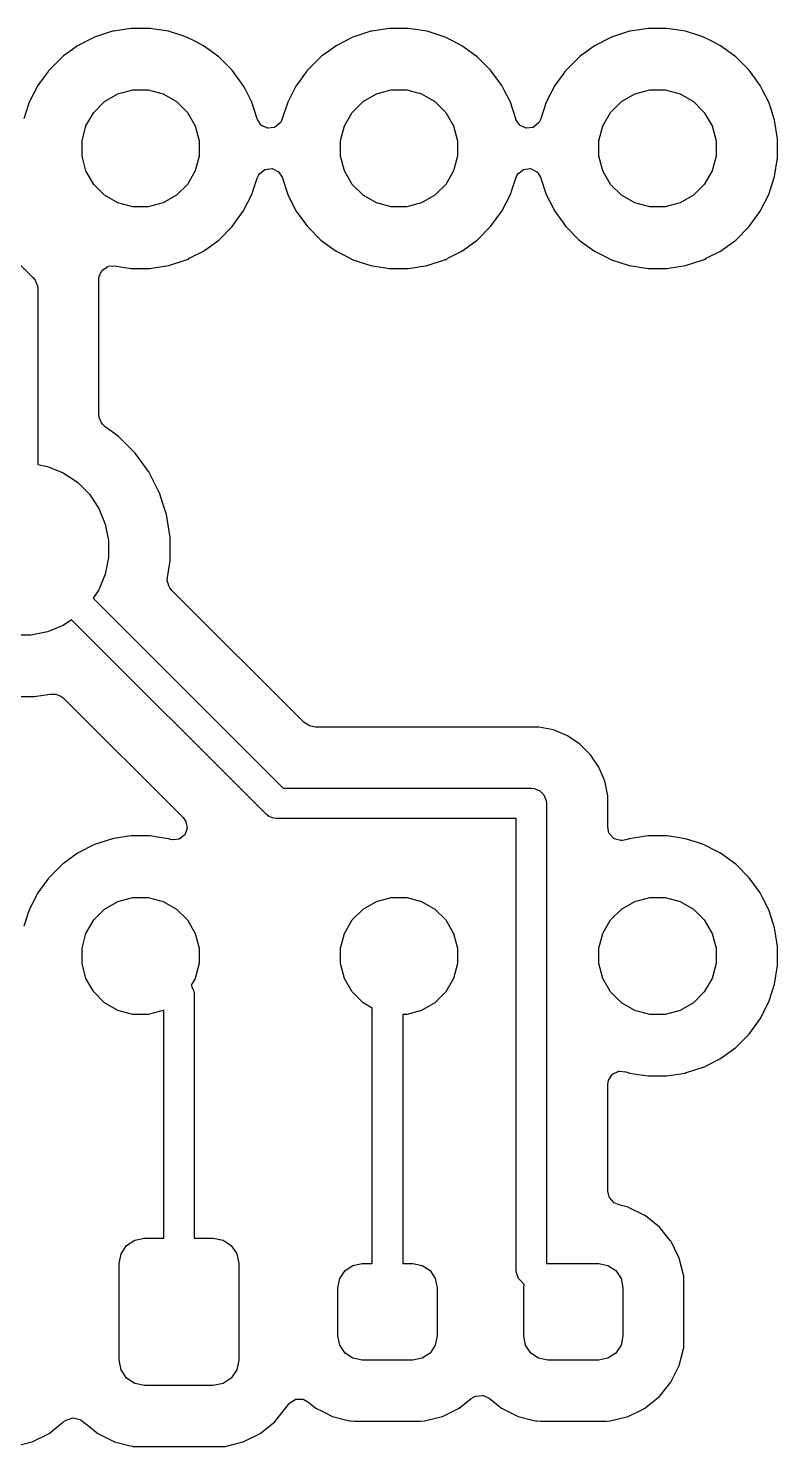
# Model space of a CAD drawing. Header units: inches. Extents: x 1.32 to 5.22, y -7.01 to -1.14.
# Drawn here: x 2.069 to 2.359, y -4.658 to -4.109 of the extents above; entities that cross this region are included whole.
import ezdxf

# ---------------------------------------------------------------- set-up
doc = ezdxf.new("R2010")
doc.units = ezdxf.units.IN
doc.header["$MEASUREMENT"] = 0
doc.layers.add('B.Cu', color=153, linetype='CONTINUOUS', true_color=0x4d7fc4)

msp = doc.modelspace()

# ---------------------------------------------------------------- linework, layer by layer
at = {"layer": 'B.Cu', "linetype": 'CONTINUOUS'}
for p, q in [((2.10171, -4.11057), (2.09476, -4.11283)), ((2.10209, -4.11051), (2.10171, -4.11057)), ((2.10653, -4.10981), (2.10209, -4.11051)), ((2.10209, -4.11051), (2.10209, -4.11051)), ((2.10209, -4.11051), (2.10209, -4.11051)), ((2.10713, -4.10972), (2.10653, -4.10981)), ((2.10894, -4.10943), (2.10713, -4.10972)), ((2.11626, -4.10943), (2.10894, -4.10943)), ((2.11806, -4.10972), (2.11626, -4.10943)), ((2.11626, -4.10943), (2.11626, -4.10943)), ((2.12348, -4.11057), (2.11806, -4.10972)), ((2.12856, -4.11222), (2.12348, -4.11057)), ((2.13044, -4.11283), (2.12856, -4.11222)), ((2.20171, -4.11057), (2.19476, -4.11283)), ((2.20209, -4.11051), (2.20171, -4.11057)), ((2.20653, -4.10981), (2.20209, -4.11051)), ((2.20209, -4.11051), (2.20209, -4.11051)), ((2.20209, -4.11051), (2.20209, -4.11051)), ((2.20713, -4.10972), (2.20653, -4.10981)), ((2.20894, -4.10943), (2.20713, -4.10972)), ((2.21626, -4.10943), (2.20894, -4.10943)), ((2.21806, -4.10972), (2.21626, -4.10943)), ((2.21626, -4.10943), (2.21626, -4.10943)), ((2.22348, -4.11057), (2.21806, -4.10972)), ((2.22856, -4.11222), (2.22348, -4.11057)), ((2.23044, -4.11283), (2.22856, -4.11222)), ((2.30171, -4.11057), (2.29476, -4.11283)), ((2.30209, -4.11051), (2.30171, -4.11057)), ((2.30653, -4.10981), (2.30209, -4.11051)), ((2.30209, -4.11051), (2.30209, -4.11051)), ((2.30209, -4.11051), (2.30209, -4.11051)), ((2.30713, -4.10972), (2.30653, -4.10981)), ((2.30894, -4.10943), (2.30713, -4.10972)), ((2.31626, -4.10943), (2.30894, -4.10943)), ((2.31806, -4.10972), (2.31626, -4.10943)), ((2.31626, -4.10943), (2.31626, -4.10943)), ((2.32348, -4.11057), (2.31806, -4.10972)), ((2.32856, -4.11222), (2.32348, -4.11057)), ((2.33044, -4.11283), (2.32856, -4.11222)), ((2.08824, -4.11616), (2.08489, -4.11859)), ((2.09476, -4.11283), (2.08824, -4.11616)), ((2.08824, -4.11616), (2.08824, -4.11616)), ((2.13359, -4.11444), (2.13044, -4.11283)), ((2.13696, -4.11616), (2.13359, -4.11444)), ((2.14288, -4.12046), (2.13696, -4.11616)), ((2.18824, -4.11616), (2.18489, -4.11859)), ((2.19476, -4.11283), (2.18824, -4.11616)), ((2.18824, -4.11616), (2.18824, -4.11616)), ((2.23359, -4.11444), (2.23044, -4.11283)), ((2.23696, -4.11616), (2.23359, -4.11444)), ((2.24288, -4.12046), (2.23696, -4.11616)), ((2.28824, -4.11616), (2.28489, -4.11859)), ((2.29476, -4.11283), (2.28824, -4.11616)), ((2.28824, -4.11616), (2.28824, -4.11616)), ((2.33359, -4.11444), (2.33044, -4.11283)), ((2.33696, -4.11616), (2.33359, -4.11444)), ((2.34288, -4.12046), (2.33696, -4.11616)), ((2.0825, -4.12028), (2.07697, -4.12581)), ((2.08279, -4.12012), (2.0825, -4.12028)), ((2.08489, -4.11859), (2.08279, -4.12012)), ((2.08489, -4.11859), (2.08489, -4.11859)), ((2.14805, -4.12563), (2.14288, -4.12046)), ((2.1825, -4.12028), (2.17697, -4.12581)), ((2.18279, -4.12012), (2.1825, -4.12028)), ((2.18489, -4.11859), (2.18279, -4.12012)), ((2.18489, -4.11859), (2.18489, -4.11859)), ((2.24805, -4.12563), (2.24288, -4.12046)), ((2.2825, -4.12028), (2.27697, -4.12581)), ((2.28279, -4.12012), (2.2825, -4.12028)), ((2.28489, -4.11859), (2.28279, -4.12012)), ((2.28489, -4.11859), (2.28489, -4.11859)), ((2.34805, -4.12563), (2.34288, -4.12046)), ((2.07606, -4.12713), (2.07353, -4.13061)), ((2.07681, -4.1261), (2.07606, -4.12713)), ((2.07606, -4.12713), (2.07606, -4.12713)), ((2.07697, -4.12581), (2.07681, -4.1261)), ((2.15235, -4.13155), (2.14805, -4.12563)), ((2.17606, -4.12713), (2.17353, -4.13061)), ((2.17681, -4.1261), (2.17606, -4.12713)), ((2.17606, -4.12713), (2.17606, -4.12713)), ((2.17697, -4.12581), (2.17681, -4.1261)), ((2.25235, -4.13155), (2.24805, -4.12563)), ((2.27606, -4.12713), (2.27353, -4.13061)), ((2.27681, -4.1261), (2.27606, -4.12713)), ((2.27606, -4.12713), (2.27606, -4.12713)), ((2.27697, -4.12581), (2.27681, -4.1261)), ((2.35235, -4.13155), (2.34805, -4.12563)), ((2.07285, -4.13155), (2.06953, -4.13806)), ((2.07353, -4.13061), (2.07285, -4.13155)), ((2.07285, -4.13155), (2.07285, -4.13155)), ((2.07285, -4.13155), (2.07285, -4.13155)), ((2.10386, -4.13481), (2.10962, -4.13327)), ((2.10962, -4.13327), (2.11558, -4.13327)), ((2.11558, -4.13327), (2.12134, -4.13481)), ((2.15329, -4.13339), (2.15235, -4.13155)), ((2.15567, -4.13806), (2.15329, -4.13339)), ((2.17285, -4.13155), (2.16953, -4.13806)), ((2.17353, -4.13061), (2.17285, -4.13155)), ((2.17285, -4.13155), (2.17285, -4.13155)), ((2.17285, -4.13155), (2.17285, -4.13155)), ((2.20386, -4.13481), (2.20962, -4.13327)), ((2.20962, -4.13327), (2.21558, -4.13327)), ((2.21558, -4.13327), (2.22134, -4.13481)), ((2.25329, -4.13339), (2.25235, -4.13155)), ((2.25567, -4.13806), (2.25329, -4.13339)), ((2.27285, -4.13155), (2.26953, -4.13806)), ((2.27353, -4.13061), (2.27285, -4.13155)), ((2.27285, -4.13155), (2.27285, -4.13155)), ((2.27285, -4.13155), (2.27285, -4.13155)), ((2.30386, -4.13481), (2.30962, -4.13327)), ((2.30962, -4.13327), (2.31558, -4.13327)), ((2.31558, -4.13327), (2.32134, -4.13481)), ((2.35329, -4.13339), (2.35235, -4.13155)), ((2.35567, -4.13806), (2.35329, -4.13339)), ((2.06953, -4.13806), (2.06746, -4.14443)), ((2.06953, -4.13806), (2.06953, -4.13806)), ((2.09448, -4.142), (2.0987, -4.13779)), ((2.0987, -4.13779), (2.10386, -4.13481)), ((2.12134, -4.13481), (2.1265, -4.13779)), ((2.1265, -4.13779), (2.13071, -4.142)), ((2.15774, -4.14443), (2.15567, -4.13806)), ((2.16953, -4.13806), (2.16746, -4.14443)), ((2.16953, -4.13806), (2.16953, -4.13806)), ((2.19448, -4.142), (2.1987, -4.13779)), ((2.1987, -4.13779), (2.20386, -4.13481)), ((2.22134, -4.13481), (2.2265, -4.13779)), ((2.2265, -4.13779), (2.23071, -4.142)), ((2.25774, -4.14443), (2.25567, -4.13806)), ((2.26953, -4.13806), (2.26746, -4.14443)), ((2.26953, -4.13806), (2.26953, -4.13806)), ((2.29448, -4.142), (2.2987, -4.13779)), ((2.2987, -4.13779), (2.30386, -4.13481)), ((2.32134, -4.13481), (2.3265, -4.13779)), ((2.3265, -4.13779), (2.33071, -4.142)), ((2.35654, -4.14075), (2.35567, -4.13806)), ((2.35567, -4.13806), (2.35567, -4.13806)), ((2.35567, -4.13806), (2.35567, -4.13806)), ((2.0915, -4.14717), (2.09448, -4.142)), ((2.13071, -4.142), (2.13369, -4.14717)), ((2.15783, -4.14472), (2.15774, -4.14443)), ((2.15917, -4.1468), (2.15783, -4.14472)), ((2.16746, -4.14443), (2.16685, -4.14568)), ((2.1915, -4.14717), (2.19448, -4.142)), ((2.23071, -4.142), (2.23369, -4.14717)), ((2.25783, -4.14472), (2.25774, -4.14443)), ((2.25917, -4.1468), (2.25783, -4.14472)), ((2.26746, -4.14443), (2.26685, -4.14568)), ((2.2915, -4.14717), (2.29448, -4.142)), ((2.33071, -4.142), (2.33369, -4.14717)), ((2.35793, -4.14502), (2.35654, -4.14075)), ((2.35907, -4.15225), (2.35793, -4.14502)), ((2.08996, -4.15292), (2.0915, -4.14717)), ((2.13369, -4.14717), (2.13524, -4.15292)), ((2.15926, -4.14689), (2.15917, -4.1468)), ((2.16173, -4.1481), (2.15926, -4.14689)), ((2.16446, -4.14779), (2.16173, -4.1481)), ((2.16659, -4.14605), (2.16446, -4.14779)), ((2.16685, -4.14568), (2.16659, -4.14605)), ((2.18996, -4.15292), (2.1915, -4.14717)), ((2.23369, -4.14717), (2.23524, -4.15292)), ((2.25926, -4.14689), (2.25917, -4.1468)), ((2.26173, -4.1481), (2.25926, -4.14689)), ((2.26446, -4.14779), (2.26173, -4.1481)), ((2.26659, -4.14605), (2.26446, -4.14779)), ((2.26685, -4.14568), (2.26659, -4.14605)), ((2.28996, -4.15292), (2.2915, -4.14717)), ((2.33369, -4.14717), (2.33524, -4.15292)), ((2.08996, -4.15889), (2.08996, -4.15292)), ((2.13524, -4.15292), (2.13524, -4.15889)), ((2.18996, -4.15889), (2.18996, -4.15292)), ((2.23524, -4.15292), (2.23524, -4.15889)), ((2.28996, -4.15889), (2.28996, -4.15292)), ((2.33524, -4.15292), (2.33524, -4.15889)), ((2.35907, -4.15956), (2.35907, -4.15225)), ((2.0915, -4.16464), (2.08996, -4.15889)), ((2.13524, -4.15889), (2.13369, -4.16464)), ((2.1915, -4.16464), (2.18996, -4.15889)), ((2.23524, -4.15889), (2.23369, -4.16464)), ((2.2915, -4.16464), (2.28996, -4.15889)), ((2.33524, -4.15889), (2.33369, -4.16464)), ((2.35793, -4.16679), (2.35907, -4.15956)), ((2.03223, -4.16718), (2.0711, -4.20606)), ((2.09448, -4.16981), (2.0915, -4.16464)), ((2.13369, -4.16464), (2.13071, -4.16981)), ((2.15774, -4.16738), (2.15835, -4.16613)), ((2.15835, -4.16613), (2.1586, -4.16576)), ((2.1586, -4.16576), (2.16073, -4.16402)), ((2.16073, -4.16402), (2.16347, -4.16371)), ((2.16347, -4.16371), (2.16593, -4.16492)), ((2.16593, -4.16492), (2.16602, -4.16501)), ((2.16602, -4.16501), (2.16737, -4.16709)), ((2.16737, -4.16709), (2.16953, -4.17375)), ((2.19448, -4.16981), (2.1915, -4.16464)), ((2.23369, -4.16464), (2.23071, -4.16981)), ((2.25774, -4.16738), (2.25835, -4.16613)), ((2.25835, -4.16613), (2.2586, -4.16576)), ((2.2586, -4.16576), (2.26073, -4.16402)), ((2.26073, -4.16402), (2.26347, -4.16371)), ((2.26347, -4.16371), (2.26593, -4.16492)), ((2.26593, -4.16492), (2.26602, -4.16501)), ((2.26602, -4.16501), (2.26737, -4.16709)), ((2.26737, -4.16709), (2.26953, -4.17375)), ((2.29448, -4.16981), (2.2915, -4.16464)), ((2.33369, -4.16464), (2.33071, -4.16981)), ((2.35633, -4.1717), (2.35793, -4.1668)), ((2.35793, -4.1668), (2.35793, -4.16679)), ((2.35793, -4.16679), (2.35793, -4.16679)), ((2.35793, -4.16679), (2.35793, -4.16679)), ((2.35793, -4.16679), (2.35793, -4.16679)), ((2.35793, -4.16679), (2.35793, -4.16679)), ((2.0987, -4.17402), (2.09448, -4.16981)), ((2.13071, -4.16981), (2.1265, -4.17402)), ((2.15567, -4.17375), (2.15633, -4.1717)), ((2.15633, -4.1717), (2.15774, -4.16738)), ((2.1987, -4.17402), (2.19448, -4.16981)), ((2.23071, -4.16981), (2.2265, -4.17402)), ((2.25567, -4.17375), (2.25633, -4.1717)), ((2.25633, -4.1717), (2.25774, -4.16738)), ((2.2987, -4.17402), (2.29448, -4.16981)), ((2.33071, -4.16981), (2.3265, -4.17402)), ((2.35567, -4.17375), (2.35633, -4.1717)), ((2.10386, -4.177), (2.0987, -4.17402)), ((2.10962, -4.17854), (2.10386, -4.177)), ((2.12134, -4.177), (2.11558, -4.17854)), ((2.1265, -4.17402), (2.12134, -4.177)), ((2.15235, -4.18026), (2.15567, -4.17375)), ((2.16953, -4.17375), (2.16953, -4.17375)), ((2.16953, -4.17375), (2.17105, -4.17674)), ((2.17105, -4.17674), (2.17106, -4.17675)), ((2.17106, -4.17675), (2.17285, -4.18026)), ((2.20386, -4.177), (2.1987, -4.17402)), ((2.20962, -4.17854), (2.20386, -4.177)), ((2.22134, -4.177), (2.21558, -4.17854)), ((2.2265, -4.17402), (2.22134, -4.177)), ((2.25235, -4.18026), (2.25567, -4.17375)), ((2.26953, -4.17375), (2.26953, -4.17375)), ((2.26953, -4.17375), (2.27105, -4.17674)), ((2.27105, -4.17674), (2.27106, -4.17675)), ((2.27106, -4.17675), (2.27285, -4.18026)), ((2.30386, -4.177), (2.2987, -4.17402)), ((2.30962, -4.17854), (2.30386, -4.177)), ((2.32134, -4.177), (2.31558, -4.17854)), ((2.3265, -4.17402), (2.32134, -4.177)), ((2.35235, -4.18026), (2.35567, -4.17375)), ((2.11558, -4.17854), (2.10962, -4.17854)), ((2.14805, -4.18618), (2.15235, -4.18026)), ((2.17285, -4.18026), (2.17715, -4.18618)), ((2.21558, -4.17854), (2.20962, -4.17854)), ((2.24805, -4.18618), (2.25235, -4.18026)), ((2.27285, -4.18026), (2.27715, -4.18618)), ((2.31558, -4.17854), (2.30962, -4.17854)), ((2.34805, -4.18618), (2.35235, -4.18026)), ((2.14288, -4.19136), (2.14805, -4.18618)), ((2.17715, -4.18618), (2.18232, -4.19136)), ((2.24288, -4.19136), (2.24805, -4.18618)), ((2.27715, -4.18618), (2.28232, -4.19136)), ((2.34288, -4.19136), (2.34805, -4.18618)), ((2.13696, -4.19566), (2.14288, -4.19136)), ((2.18232, -4.19136), (2.18824, -4.19566)), ((2.23696, -4.19566), (2.24288, -4.19136)), ((2.28232, -4.19136), (2.28824, -4.19566)), ((2.33696, -4.19566), (2.34288, -4.19136)), ((2.12349, -4.20123), (2.13026, -4.19904)), ((2.13026, -4.19904), (2.13063, -4.19893)), ((2.13063, -4.19893), (2.1308, -4.19886)), ((2.13063, -4.19893), (2.13063, -4.19893)), ((2.1308, -4.19886), (2.13112, -4.19876)), ((2.13112, -4.19876), (2.13148, -4.19844)), ((2.13148, -4.19844), (2.13696, -4.19566)), ((2.18824, -4.19566), (2.19264, -4.1979)), ((2.19264, -4.1979), (2.19476, -4.19898)), ((2.19476, -4.19898), (2.2017, -4.20123)), ((2.22349, -4.20123), (2.23026, -4.19904)), ((2.23026, -4.19904), (2.23063, -4.19893)), ((2.23063, -4.19893), (2.2308, -4.19886)), ((2.23063, -4.19893), (2.23063, -4.19893)), ((2.2308, -4.19886), (2.23112, -4.19876)), ((2.23112, -4.19876), (2.23148, -4.19844)), ((2.23148, -4.19844), (2.23696, -4.19566)), ((2.28824, -4.19566), (2.29264, -4.1979)), ((2.29264, -4.1979), (2.29476, -4.19898)), ((2.29476, -4.19898), (2.3017, -4.20123)), ((2.32349, -4.20123), (2.33026, -4.19904)), ((2.33026, -4.19904), (2.33063, -4.19893)), ((2.33063, -4.19893), (2.3308, -4.19886)), ((2.33063, -4.19893), (2.33063, -4.19893)), ((2.3308, -4.19886), (2.33112, -4.19876)), ((2.33112, -4.19876), (2.33148, -4.19844)), ((2.33148, -4.19844), (2.33696, -4.19566)), ((2.09653, -4.20632), (2.09654, -4.20552)), ((2.09654, -4.20552), (2.09657, -4.20538)), ((2.09657, -4.20538), (2.09661, -4.20523)), ((2.09657, -4.20538), (2.09657, -4.20538)), ((2.09661, -4.20523), (2.09667, -4.20524)), ((2.09667, -4.20524), (2.09699, -4.20457)), ((2.09699, -4.20457), (2.09712, -4.20407)), ((2.09712, -4.20407), (2.09731, -4.2039)), ((2.09731, -4.2039), (2.09772, -4.20301)), ((2.09772, -4.20301), (2.09981, -4.2017)), ((2.09979, -4.20163), (2.09994, -4.20158)), ((2.09981, -4.2017), (2.09979, -4.20163)), ((2.09994, -4.20158), (2.1, -4.20156)), ((2.09994, -4.20158), (2.09994, -4.20158)), ((2.1, -4.20156), (2.10004, -4.20156)), ((2.10004, -4.20156), (2.10005, -4.20155)), ((2.10005, -4.20155), (2.10006, -4.20155)), ((2.10006, -4.20155), (2.10009, -4.20154)), ((2.10009, -4.20154), (2.1001, -4.20155)), ((2.1001, -4.20155), (2.10238, -4.20134)), ((2.10238, -4.20134), (2.10894, -4.20238)), ((2.10894, -4.20238), (2.10894, -4.20238)), ((2.10894, -4.20238), (2.11626, -4.20238)), ((2.11626, -4.20238), (2.12348, -4.20124)), ((2.11626, -4.20238), (2.11626, -4.20238)), ((2.12348, -4.20124), (2.12349, -4.20123)), ((2.12348, -4.20124), (2.12348, -4.20124)), ((2.12348, -4.20124), (2.12348, -4.20124)), ((2.12348, -4.20124), (2.12348, -4.20124)), ((2.12348, -4.20124), (2.12348, -4.20124)), ((2.2017, -4.20123), (2.20171, -4.20124)), ((2.20171, -4.20124), (2.20171, -4.20124)), ((2.20171, -4.20124), (2.20172, -4.20124)), ((2.20172, -4.20124), (2.20172, -4.20124)), ((2.20172, -4.20124), (2.20172, -4.20124)), ((2.20172, -4.20124), (2.20894, -4.20238)), ((2.20894, -4.20238), (2.20894, -4.20238)), ((2.20894, -4.20238), (2.21626, -4.20238)), ((2.21626, -4.20238), (2.22348, -4.20124)), ((2.21626, -4.20238), (2.21626, -4.20238)), ((2.22348, -4.20124), (2.22349, -4.20123)), ((2.22348, -4.20124), (2.22348, -4.20124)), ((2.22348, -4.20124), (2.22348, -4.20124)), ((2.22348, -4.20124), (2.22348, -4.20124)), ((2.22348, -4.20124), (2.22348, -4.20124)), ((2.3017, -4.20123), (2.30171, -4.20124)), ((2.30171, -4.20124), (2.30171, -4.20124)), ((2.30171, -4.20124), (2.30172, -4.20124)), ((2.30172, -4.20124), (2.30172, -4.20124)), ((2.30172, -4.20124), (2.30172, -4.20124)), ((2.30172, -4.20124), (2.30894, -4.20238)), ((2.30894, -4.20238), (2.30894, -4.20238)), ((2.30894, -4.20238), (2.31626, -4.20238)), ((2.31626, -4.20238), (2.32348, -4.20124)), ((2.31626, -4.20238), (2.31626, -4.20238)), ((2.32348, -4.20124), (2.32349, -4.20123)), ((2.32348, -4.20124), (2.32348, -4.20124)), ((2.32348, -4.20124), (2.32348, -4.20124)), ((2.32348, -4.20124), (2.32348, -4.20124)), ((2.32348, -4.20124), (2.32348, -4.20124)), ((2.0711, -4.20606), (2.07184, -4.20696)), ((2.07184, -4.20696), (2.07225, -4.20796)), ((2.07225, -4.20796), (2.07272, -4.20908)), ((2.07272, -4.20908), (2.07283, -4.21024)), ((2.07283, -4.21024), (2.07283, -4.27824)), ((2.09643, -4.20673), (2.09653, -4.20632)), ((2.09644, -4.20713), (2.09643, -4.20673)), ((2.09648, -4.20733), (2.09644, -4.20713)), ((2.09648, -4.20839), (2.09648, -4.20733)), ((2.09648, -4.20851), (2.09648, -4.20839)), ((2.09648, -4.25896), (2.09648, -4.20851)), ((2.09656, -4.25986), (2.09648, -4.25896)), ((2.09659, -4.26004), (2.09656, -4.25986)), ((2.09752, -4.26212), (2.09659, -4.26004)), ((2.09806, -4.26281), (2.09752, -4.26212)), ((2.09906, -4.26378), (2.09806, -4.26281)), ((2.10288, -4.26656), (2.09906, -4.26378)), ((2.10413, -4.26747), (2.10288, -4.26656)), ((2.11049, -4.27382), (2.10413, -4.26747)), ((2.11565, -4.28093), (2.11049, -4.27382)), ((2.07283, -4.27824), (2.07664, -4.279)), ((2.07664, -4.279), (2.0827, -4.28151)), ((2.0827, -4.28151), (2.08816, -4.28516)), ((2.11577, -4.28109), (2.11565, -4.28093)), ((2.11972, -4.28885), (2.11577, -4.28109)), ((2.08816, -4.28516), (2.0928, -4.28979)), ((2.0928, -4.28979), (2.09644, -4.29525)), ((2.11976, -4.28891), (2.11972, -4.28885)), ((2.11983, -4.28906), (2.11976, -4.28891)), ((2.11987, -4.28914), (2.11983, -4.28906)), ((2.11991, -4.28928), (2.11987, -4.28914)), ((2.121, -4.29264), (2.11991, -4.28928)), ((2.12263, -4.29765), (2.121, -4.29264)), ((2.121, -4.29264), (2.121, -4.29264)), ((2.09644, -4.29525), (2.09895, -4.30131)), ((2.12404, -4.30653), (2.12263, -4.29765)), ((2.09895, -4.30131), (2.10023, -4.30774)), ((2.10023, -4.30774), (2.10023, -4.3143)), ((2.12404, -4.31552), (2.12404, -4.30653)), ((2.10023, -4.3143), (2.09895, -4.32074)), ((2.12302, -4.32196), (2.12404, -4.31552)), ((2.09895, -4.32074), (2.09644, -4.3268)), ((2.12296, -4.32286), (2.12302, -4.32196)), ((2.12296, -4.32304), (2.12296, -4.32286)), ((2.12356, -4.32524), (2.12296, -4.32304)), ((2.12367, -4.32545), (2.12356, -4.32524)), ((2.12398, -4.32601), (2.12367, -4.32545)), ((2.12481, -4.32712), (2.12398, -4.32601)), ((2.09644, -4.3268), (2.09428, -4.33003)), ((2.09428, -4.33003), (2.1678, -4.40354)), ((2.17587, -4.37818), (2.12481, -4.32712)), ((2.0827, -4.34054), (2.07664, -4.34305)), ((2.08593, -4.33838), (2.0827, -4.34054)), ((2.16118, -4.41362), (2.08593, -4.33838)), ((2.07021, -4.34433), (2.06365, -4.34433)), ((2.07664, -4.34305), (2.07021, -4.34433)), ((2.06243, -4.36813), (2.07142, -4.36813)), ((2.07142, -4.36813), (2.07762, -4.36715)), ((2.07142, -4.36813), (2.07142, -4.36813)), ((2.07762, -4.36715), (2.07901, -4.36713)), ((2.07901, -4.36713), (2.07988, -4.36724)), ((2.07988, -4.36724), (2.08201, -4.36805)), ((2.08201, -4.36805), (2.08215, -4.36815)), ((2.08215, -4.36815), (2.08285, -4.36873)), ((2.08285, -4.36873), (2.12906, -4.41494)), ((2.17795, -4.37941), (2.17587, -4.37818)), ((2.17894, -4.3797), (2.17795, -4.37941)), ((2.18032, -4.3799), (2.17894, -4.3797)), ((2.26669, -4.3799), (2.18032, -4.3799)), ((2.2724, -4.38104), (2.26669, -4.3799)), ((2.26669, -4.3799), (2.26669, -4.3799)), ((2.26669, -4.3799), (2.26669, -4.3799)), ((2.27777, -4.38326), (2.2724, -4.38104)), ((2.2724, -4.38104), (2.2724, -4.38104)), ((2.2724, -4.38104), (2.2724, -4.38104)), ((2.2724, -4.38104), (2.2724, -4.38104)), ((2.2724, -4.38104), (2.2724, -4.38104)), ((2.2724, -4.38104), (2.2724, -4.38104)), ((2.27778, -4.38326), (2.27777, -4.38326)), ((2.28261, -4.3865), (2.27778, -4.38326)), ((2.27778, -4.38326), (2.27778, -4.38326)), ((2.27778, -4.38326), (2.27778, -4.38326)), ((2.27778, -4.38326), (2.27778, -4.38326)), ((2.28262, -4.3865), (2.28261, -4.3865)), ((2.28261, -4.3865), (2.28261, -4.3865)), ((2.28673, -4.39061), (2.28262, -4.3865)), ((2.28996, -4.39545), (2.28673, -4.39061)), ((2.28673, -4.39061), (2.28673, -4.39061)), ((2.28673, -4.39061), (2.28673, -4.39061)), ((2.29157, -4.39934), (2.28996, -4.39545)), ((2.28996, -4.39545), (2.28996, -4.39545)), ((2.2921, -4.40061), (2.29157, -4.39934)), ((2.29218, -4.40078), (2.2921, -4.40061)), ((2.29333, -4.40654), (2.29218, -4.40078)), ((2.1678, -4.40354), (2.26378, -4.40354)), ((2.26378, -4.40354), (2.26493, -4.40366)), ((2.26493, -4.40366), (2.26706, -4.40454)), ((2.26706, -4.40454), (2.26869, -4.40617)), ((2.26869, -4.40617), (2.26957, -4.4083)), ((2.26957, -4.4083), (2.26969, -4.40945)), ((2.29333, -4.41873), (2.29333, -4.40654)), ((2.16207, -4.41436), (2.16118, -4.41362)), ((2.1633, -4.41487), (2.16207, -4.41436)), ((2.26969, -4.40945), (2.26969, -4.58761)), ((2.12906, -4.41494), (2.1299, -4.41606)), ((2.13068, -4.41911), (2.12972, -4.42169)), ((2.1299, -4.41606), (2.1301, -4.41643)), ((2.1301, -4.41643), (2.13068, -4.41911)), ((2.1642, -4.41524), (2.1633, -4.41487)), ((2.16535, -4.41535), (2.1642, -4.41524)), ((2.25787, -4.41535), (2.16535, -4.41535)), ((2.25787, -4.59006), (2.25787, -4.41535)), ((2.29383, -4.42088), (2.29333, -4.41873)), ((2.10171, -4.42317), (2.09476, -4.42543)), ((2.10209, -4.42311), (2.10171, -4.42317)), ((2.10653, -4.42241), (2.10209, -4.42311)), ((2.10209, -4.42311), (2.10209, -4.42311)), ((2.10209, -4.42311), (2.10209, -4.42311)), ((2.10713, -4.42231), (2.10653, -4.42241)), ((2.10894, -4.42203), (2.10713, -4.42231)), ((2.11626, -4.42203), (2.10894, -4.42203)), ((2.11911, -4.42248), (2.11626, -4.42203)), ((2.11626, -4.42203), (2.11626, -4.42203)), ((2.12344, -4.42317), (2.11911, -4.42248)), ((2.11911, -4.42248), (2.11911, -4.42248)), ((2.12348, -4.42317), (2.12344, -4.42317)), ((2.12415, -4.42339), (2.12348, -4.42317)), ((2.12348, -4.42317), (2.12348, -4.42317)), ((2.12507, -4.42359), (2.12415, -4.42339)), ((2.12522, -4.42361), (2.12507, -4.42359)), ((2.12752, -4.42334), (2.12522, -4.42361)), ((2.12972, -4.42169), (2.12752, -4.42334)), ((2.29395, -4.42113), (2.29383, -4.42088)), ((2.29581, -4.42316), (2.29395, -4.42113)), ((2.29395, -4.42113), (2.29395, -4.42113)), ((2.29847, -4.42386), (2.29581, -4.42316)), ((2.29902, -4.42384), (2.29847, -4.42386)), ((2.30038, -4.4236), (2.29902, -4.42384)), ((2.30171, -4.42317), (2.30038, -4.4236)), ((2.30172, -4.42317), (2.30171, -4.42317)), ((2.30175, -4.42317), (2.30172, -4.42317)), ((2.30653, -4.42241), (2.30175, -4.42317)), ((2.30713, -4.42231), (2.30653, -4.42241)), ((2.30653, -4.42241), (2.30653, -4.42241)), ((2.30894, -4.42203), (2.30713, -4.42231)), ((2.31626, -4.42203), (2.30894, -4.42203)), ((2.31806, -4.42231), (2.31626, -4.42203)), ((2.31626, -4.42203), (2.31626, -4.42203)), ((2.32348, -4.42317), (2.31806, -4.42231)), ((2.32841, -4.42477), (2.32348, -4.42317)), ((2.33044, -4.42543), (2.32841, -4.42477)), ((2.08665, -4.42991), (2.08279, -4.43271)), ((2.08824, -4.42875), (2.08665, -4.42991)), ((2.08665, -4.42991), (2.08665, -4.42991)), ((2.09476, -4.42543), (2.08824, -4.42875)), ((2.33568, -4.4281), (2.33044, -4.42543)), ((2.33696, -4.42875), (2.33568, -4.4281)), ((2.34288, -4.43305), (2.33696, -4.42875)), ((2.0825, -4.43288), (2.07697, -4.4384)), ((2.08279, -4.43271), (2.0825, -4.43288)), ((2.34805, -4.43823), (2.34288, -4.43305)), ((2.07597, -4.43985), (2.07285, -4.44414)), ((2.07681, -4.43869), (2.07597, -4.43985)), ((2.07597, -4.43985), (2.07597, -4.43985)), ((2.07697, -4.4384), (2.07681, -4.43869)), ((2.35235, -4.44414), (2.34805, -4.43823)), ((2.07285, -4.44414), (2.06953, -4.45066)), ((2.10386, -4.44741), (2.10962, -4.44586)), ((2.10962, -4.44586), (2.11558, -4.44586)), ((2.11558, -4.44586), (2.12134, -4.44741)), ((2.20386, -4.44741), (2.20962, -4.44586)), ((2.20962, -4.44586), (2.21558, -4.44586)), ((2.21558, -4.44586), (2.22134, -4.44741)), ((2.30386, -4.44741), (2.30962, -4.44586)), ((2.30962, -4.44586), (2.31558, -4.44586)), ((2.31558, -4.44586), (2.32134, -4.44741)), ((2.35311, -4.44564), (2.35235, -4.44414)), ((2.35353, -4.44647), (2.35311, -4.44564)), ((2.35567, -4.45066), (2.35353, -4.44647)), ((2.06953, -4.45066), (2.06746, -4.45703)), ((2.06953, -4.45066), (2.06953, -4.45066)), ((2.09448, -4.4546), (2.0987, -4.45039)), ((2.0987, -4.45039), (2.10386, -4.44741)), ((2.12134, -4.44741), (2.1265, -4.45039)), ((2.1265, -4.45039), (2.13071, -4.4546)), ((2.19448, -4.4546), (2.1987, -4.45039)), ((2.1987, -4.45039), (2.20386, -4.44741)), ((2.22134, -4.44741), (2.2265, -4.45039)), ((2.2265, -4.45039), (2.23071, -4.4546)), ((2.29448, -4.4546), (2.2987, -4.45039)), ((2.2987, -4.45039), (2.30386, -4.44741)), ((2.32134, -4.44741), (2.3265, -4.45039)), ((2.3265, -4.45039), (2.33071, -4.4546)), ((2.35741, -4.45602), (2.35567, -4.45066)), ((2.35567, -4.45066), (2.35567, -4.45066)), ((2.35567, -4.45066), (2.35567, -4.45066)), ((2.0915, -4.45977), (2.09448, -4.4546)), ((2.13071, -4.4546), (2.13369, -4.45977)), ((2.1915, -4.45977), (2.19448, -4.4546)), ((2.23071, -4.4546), (2.23369, -4.45977)), ((2.2915, -4.45977), (2.29448, -4.4546)), ((2.33071, -4.4546), (2.33369, -4.45977)), ((2.35793, -4.45762), (2.35741, -4.45602)), ((2.35843, -4.46078), (2.35793, -4.45762)), ((2.08996, -4.46552), (2.0915, -4.45977)), ((2.13369, -4.45977), (2.13524, -4.46552)), ((2.18996, -4.46552), (2.1915, -4.45977)), ((2.23369, -4.45977), (2.23524, -4.46552)), ((2.28996, -4.46552), (2.2915, -4.45977)), ((2.33369, -4.45977), (2.33524, -4.46552)), ((2.35907, -4.46485), (2.35843, -4.46078)), ((2.08996, -4.47148), (2.08996, -4.46552)), ((2.13524, -4.46552), (2.13524, -4.47148)), ((2.18996, -4.47148), (2.18996, -4.46552)), ((2.23524, -4.46552), (2.23524, -4.47148)), ((2.28996, -4.47148), (2.28996, -4.46552)), ((2.33524, -4.46552), (2.33524, -4.47148)), ((2.35907, -4.47216), (2.35907, -4.46485)), ((2.0915, -4.47724), (2.08996, -4.47148)), ((2.13524, -4.47148), (2.13369, -4.47724)), ((2.1915, -4.47724), (2.18996, -4.47148)), ((2.23524, -4.47148), (2.23369, -4.47724)), ((2.2915, -4.47724), (2.28996, -4.47148)), ((2.33524, -4.47148), (2.33369, -4.47724)), ((2.35793, -4.47939), (2.35907, -4.47216)), ((2.09448, -4.4824), (2.0915, -4.47724)), ((2.13369, -4.47724), (2.13218, -4.47986)), ((2.13218, -4.47986), (2.13237, -4.48009)), ((2.13237, -4.48009), (2.13289, -4.48133)), ((2.19448, -4.4824), (2.1915, -4.47724)), ((2.23369, -4.47724), (2.23071, -4.4824)), ((2.29448, -4.4824), (2.2915, -4.47724)), ((2.33369, -4.47724), (2.33071, -4.4824)), ((2.35697, -4.48235), (2.35793, -4.4794)), ((2.35793, -4.4794), (2.35793, -4.47939)), ((2.35793, -4.47939), (2.35793, -4.47939)), ((2.35793, -4.47939), (2.35793, -4.47939)), ((2.0987, -4.48662), (2.09448, -4.4824)), ((2.13289, -4.48133), (2.13325, -4.48221)), ((2.13325, -4.48221), (2.13337, -4.48337)), ((2.13337, -4.48337), (2.13337, -4.57776)), ((2.1987, -4.48662), (2.19448, -4.4824)), ((2.23071, -4.4824), (2.2265, -4.48662)), ((2.2987, -4.48662), (2.29448, -4.4824)), ((2.33071, -4.4824), (2.3265, -4.48662)), ((2.35567, -4.48634), (2.35697, -4.48235)), ((2.10386, -4.4896), (2.0987, -4.48662)), ((2.10962, -4.49114), (2.10386, -4.4896)), ((2.11558, -4.49114), (2.10962, -4.49114)), ((2.12134, -4.4896), (2.11558, -4.49114)), ((2.12156, -4.48947), (2.12134, -4.4896)), ((2.12156, -4.57776), (2.12156, -4.48947)), ((2.20226, -4.48868), (2.1987, -4.48662)), ((2.20226, -4.5876), (2.20226, -4.48868)), ((2.21558, -4.49114), (2.21407, -4.49114)), ((2.21407, -4.49114), (2.21407, -4.5876)), ((2.22134, -4.4896), (2.21558, -4.49114)), ((2.2265, -4.48662), (2.22134, -4.4896)), ((2.30386, -4.4896), (2.2987, -4.48662)), ((2.30962, -4.49114), (2.30386, -4.4896)), ((2.31558, -4.49114), (2.30962, -4.49114)), ((2.32134, -4.4896), (2.31558, -4.49114)), ((2.3265, -4.48662), (2.32134, -4.4896)), ((2.35235, -4.49286), (2.35567, -4.48634)), ((2.34805, -4.49878), (2.35235, -4.49286)), ((2.34288, -4.50395), (2.34805, -4.49878)), ((2.33696, -4.50825), (2.34288, -4.50395)), ((2.29517, -4.51432), (2.29767, -4.51318)), ((2.29767, -4.51318), (2.29782, -4.51315)), ((2.29782, -4.51315), (2.29794, -4.51314)), ((2.29794, -4.51314), (2.30014, -4.51333)), ((2.32349, -4.51383), (2.33026, -4.51163)), ((2.33026, -4.51163), (2.33063, -4.51153)), ((2.33063, -4.51153), (2.3308, -4.51146)), ((2.33063, -4.51153), (2.33063, -4.51153)), ((2.3308, -4.51146), (2.33112, -4.51135)), ((2.33112, -4.51135), (2.33148, -4.51104)), ((2.33148, -4.51104), (2.33696, -4.50825)), ((2.29333, -4.51853), (2.29352, -4.51716)), ((2.29333, -4.55956), (2.29333, -4.51853)), ((2.29352, -4.51716), (2.29362, -4.51683)), ((2.29362, -4.51683), (2.29368, -4.51663)), ((2.29368, -4.51663), (2.29517, -4.51432)), ((2.30014, -4.51333), (2.30022, -4.51335)), ((2.30022, -4.51335), (2.30034, -4.51339)), ((2.30034, -4.51339), (2.30034, -4.51339)), ((2.30034, -4.51339), (2.30034, -4.51339)), ((2.30034, -4.51339), (2.30123, -4.51368)), ((2.30123, -4.51368), (2.30172, -4.51384)), ((2.30172, -4.51384), (2.3051, -4.51437)), ((2.3051, -4.51437), (2.30894, -4.51498)), ((2.30894, -4.51498), (2.30894, -4.51498)), ((2.30894, -4.51498), (2.31626, -4.51498)), ((2.31626, -4.51498), (2.32348, -4.51384)), ((2.31626, -4.51498), (2.31626, -4.51498)), ((2.32348, -4.51384), (2.32349, -4.51383)), ((2.32348, -4.51384), (2.32348, -4.51384)), ((2.32348, -4.51384), (2.32348, -4.51384)), ((2.32348, -4.51384), (2.32348, -4.51384)), ((2.32348, -4.51384), (2.32348, -4.51384)), ((2.29386, -4.56177), (2.29333, -4.55956)), ((2.29401, -4.56207), (2.29386, -4.56177)), ((2.29589, -4.56407), (2.29401, -4.56207)), ((2.29642, -4.56438), (2.29589, -4.56407)), ((2.29771, -4.5649), (2.29642, -4.56438)), ((2.29921, -4.56528), (2.29771, -4.5649)), ((2.30132, -4.5658), (2.29921, -4.56528)), ((2.29921, -4.56528), (2.29921, -4.56528)), ((2.29921, -4.56528), (2.29921, -4.56528)), ((2.30143, -4.56586), (2.30132, -4.5658)), ((2.30775, -4.56899), (2.30143, -4.56586)), ((2.30784, -4.56906), (2.30775, -4.56899)), ((2.30794, -4.56915), (2.30784, -4.56906)), ((2.30784, -4.56906), (2.30784, -4.56906)), ((2.31333, -4.57348), (2.30794, -4.56915)), ((2.31749, -4.57866), (2.31333, -4.57348)), ((2.10721, -4.58064), (2.11041, -4.57851)), ((2.11041, -4.57851), (2.11417, -4.57776)), ((2.11417, -4.57776), (2.12156, -4.57776)), ((2.13337, -4.57776), (2.14075, -4.57776)), ((2.14075, -4.57776), (2.14451, -4.57851)), ((2.14451, -4.57851), (2.14771, -4.58064)), ((2.31766, -4.57887), (2.31749, -4.57866)), ((2.31775, -4.57897), (2.31766, -4.57887)), ((2.31786, -4.57912), (2.31775, -4.57897)), ((2.31775, -4.57897), (2.31775, -4.57897)), ((2.10433, -4.5876), (2.10508, -4.58383)), ((2.10508, -4.58383), (2.10721, -4.58064)), ((2.14771, -4.58064), (2.14984, -4.58383)), ((2.14984, -4.58383), (2.15059, -4.5876)), ((2.31796, -4.57934), (2.31786, -4.57912)), ((2.31914, -4.58172), (2.31796, -4.57934)), ((2.32101, -4.5855), (2.31914, -4.58172)), ((2.10433, -4.625), (2.10433, -4.5876)), ((2.15059, -4.5876), (2.15059, -4.625)), ((2.19172, -4.59034), (2.19475, -4.58831)), ((2.19475, -4.58831), (2.19833, -4.5876)), ((2.19833, -4.5876), (2.20226, -4.5876)), ((2.21407, -4.5876), (2.21801, -4.5876)), ((2.21801, -4.5876), (2.22159, -4.58831)), ((2.22159, -4.58831), (2.22462, -4.59034)), ((2.25799, -4.59121), (2.25787, -4.59006)), ((2.26969, -4.58761), (2.26975, -4.58768)), ((2.26975, -4.58768), (2.27018, -4.5876)), ((2.27018, -4.5876), (2.28986, -4.5876)), ((2.28986, -4.5876), (2.29344, -4.58831)), ((2.29344, -4.58831), (2.29647, -4.59034)), ((2.32275, -4.59247), (2.32101, -4.5855)), ((2.18898, -4.59695), (2.18969, -4.59337)), ((2.18969, -4.59337), (2.19172, -4.59034)), ((2.22462, -4.59034), (2.22665, -4.59337)), ((2.22665, -4.59337), (2.22736, -4.59695)), ((2.25887, -4.59334), (2.25799, -4.59121)), ((2.2596, -4.59423), (2.25887, -4.59334)), ((2.26107, -4.59571), (2.2596, -4.59423)), ((2.29647, -4.59034), (2.2985, -4.59337)), ((2.2985, -4.59337), (2.29921, -4.59695)), ((2.32285, -4.59408), (2.32275, -4.59247)), ((2.32285, -4.61852), (2.32285, -4.59408)), ((2.18898, -4.61565), (2.18898, -4.59695)), ((2.22736, -4.59695), (2.22736, -4.61565)), ((2.26083, -4.59695), (2.26107, -4.59571)), ((2.26083, -4.61565), (2.26083, -4.59695)), ((2.29921, -4.59695), (2.29921, -4.61565)), ((2.18969, -4.61923), (2.18898, -4.61565)), ((2.22736, -4.61565), (2.22665, -4.61923)), ((2.26154, -4.61923), (2.26083, -4.61565)), ((2.29921, -4.61565), (2.2985, -4.61923)), ((2.19172, -4.62226), (2.18969, -4.61923)), ((2.19475, -4.62429), (2.19172, -4.62226)), ((2.22462, -4.62226), (2.22159, -4.62429)), ((2.22665, -4.61923), (2.22462, -4.62226)), ((2.26357, -4.62226), (2.26154, -4.61923)), ((2.2666, -4.62429), (2.26357, -4.62226)), ((2.29647, -4.62226), (2.29344, -4.62429)), ((2.2985, -4.61923), (2.29647, -4.62226)), ((2.32101, -4.62709), (2.32275, -4.62013)), ((2.32275, -4.62013), (2.32285, -4.61852)), ((2.10508, -4.62877), (2.10433, -4.625)), ((2.15059, -4.625), (2.14984, -4.62877)), ((2.19833, -4.625), (2.19475, -4.62429)), ((2.21801, -4.625), (2.19833, -4.625)), ((2.22159, -4.62429), (2.21801, -4.625)), ((2.27018, -4.625), (2.2666, -4.62429)), ((2.28986, -4.625), (2.27018, -4.625)), ((2.29344, -4.62429), (2.28986, -4.625)), ((2.31782, -4.63352), (2.32101, -4.62709)), ((2.10721, -4.63196), (2.10508, -4.62877)), ((2.11041, -4.63409), (2.10721, -4.63196)), ((2.14771, -4.63196), (2.14451, -4.63409)), ((2.14984, -4.62877), (2.14771, -4.63196)), ((2.31333, -4.63912), (2.31782, -4.63352)), ((2.11417, -4.63484), (2.11041, -4.63409)), ((2.14075, -4.63484), (2.11417, -4.63484)), ((2.14451, -4.63409), (2.14075, -4.63484)), ((2.24049, -4.63991), (2.24168, -4.6392)), ((2.24168, -4.6392), (2.24225, -4.63897)), ((2.24225, -4.63897), (2.24499, -4.63868)), ((2.24499, -4.63868), (2.24529, -4.63873)), ((2.24529, -4.63873), (2.24748, -4.63973)), ((2.30774, -4.64361), (2.31333, -4.63912)), ((2.16456, -4.64882), (2.16913, -4.64314)), ((2.16913, -4.64314), (2.16918, -4.64304)), ((2.16918, -4.64304), (2.16997, -4.64189)), ((2.16997, -4.64189), (2.17034, -4.64149)), ((2.17034, -4.64149), (2.1727, -4.64008)), ((2.1727, -4.64008), (2.17545, -4.64017)), ((2.17545, -4.64017), (2.17583, -4.64029)), ((2.17583, -4.64029), (2.17736, -4.64113)), ((2.17736, -4.64113), (2.18045, -4.64361)), ((2.18045, -4.64361), (2.18045, -4.64361)), ((2.18045, -4.64361), (2.18045, -4.64361)), ((2.18045, -4.64361), (2.18314, -4.64494)), ((2.18314, -4.64494), (2.18688, -4.6468)), ((2.22946, -4.6468), (2.23589, -4.64361)), ((2.23589, -4.64361), (2.24049, -4.63991)), ((2.24748, -4.63973), (2.2523, -4.64361)), ((2.2523, -4.64361), (2.25873, -4.6468)), ((2.30131, -4.6468), (2.30653, -4.64421)), ((2.30653, -4.64421), (2.30774, -4.64361)), ((2.30774, -4.64361), (2.30774, -4.64361)), ((2.30774, -4.64361), (2.30774, -4.64361)), ((2.0772, -4.65338), (2.08242, -4.64918)), ((2.08242, -4.64918), (2.08269, -4.64898)), ((2.08269, -4.64898), (2.08311, -4.64868)), ((2.08311, -4.64868), (2.08383, -4.64818)), ((2.08311, -4.64868), (2.08311, -4.64868)), ((2.08383, -4.64818), (2.08644, -4.64731)), ((2.08644, -4.64731), (2.08911, -4.64799)), ((2.08911, -4.64799), (2.08911, -4.64799)), ((2.08911, -4.64799), (2.08931, -4.64811)), ((2.08931, -4.64811), (2.08964, -4.6483)), ((2.08964, -4.6483), (2.09024, -4.64874)), ((2.09024, -4.64874), (2.09025, -4.64873)), ((2.09025, -4.64873), (2.09055, -4.64898)), ((2.09055, -4.64898), (2.09191, -4.65006)), ((2.09191, -4.65006), (2.09258, -4.65061)), ((2.15889, -4.65338), (2.16456, -4.64882)), ((2.18688, -4.6468), (2.19243, -4.64818)), ((2.19243, -4.64818), (2.19366, -4.64849)), ((2.19366, -4.64849), (2.19378, -4.64852)), ((2.19378, -4.64852), (2.19385, -4.64854)), ((2.19385, -4.64854), (2.19388, -4.64854)), ((2.19388, -4.64854), (2.19401, -4.64854)), ((2.19401, -4.64854), (2.19546, -4.64864)), ((2.19546, -4.64864), (2.22088, -4.64864)), ((2.22088, -4.64864), (2.22249, -4.64853)), ((2.22249, -4.64853), (2.22946, -4.6468)), ((2.25873, -4.6468), (2.26428, -4.64818)), ((2.26428, -4.64818), (2.26551, -4.64849)), ((2.26551, -4.64849), (2.26563, -4.64852)), ((2.26563, -4.64852), (2.2657, -4.64854)), ((2.2657, -4.64854), (2.26573, -4.64854)), ((2.26573, -4.64854), (2.26586, -4.64854)), ((2.26586, -4.64854), (2.26731, -4.64864)), ((2.26731, -4.64864), (2.29273, -4.64864)), ((2.29273, -4.64864), (2.29434, -4.64853)), ((2.29434, -4.64853), (2.30131, -4.6468)), ((2.07067, -4.65662), (2.0772, -4.65338)), ((2.09258, -4.65061), (2.09258, -4.65061)), ((2.09258, -4.65061), (2.09258, -4.65061)), ((2.09258, -4.65061), (2.09603, -4.65338)), ((2.09603, -4.65338), (2.10256, -4.65662)), ((2.15236, -4.65662), (2.15889, -4.65338)), ((2.0636, -4.65837), (2.07067, -4.65662)), ((2.10256, -4.65662), (2.1086, -4.65812)), ((2.1086, -4.65812), (2.10944, -4.65833)), ((2.10944, -4.65833), (2.10956, -4.65836)), ((2.10956, -4.65836), (2.10963, -4.65838)), ((2.10963, -4.65838), (2.10966, -4.65838)), ((2.10966, -4.65838), (2.10979, -4.65838)), ((2.10979, -4.65838), (2.11126, -4.65848)), ((2.11126, -4.65848), (2.11126, -4.65848)), ((2.11126, -4.65848), (2.14366, -4.65848)), ((2.14366, -4.65848), (2.1453, -4.65837)), ((2.14366, -4.65848), (2.14366, -4.65848)), ((2.1453, -4.65837), (2.15236, -4.65662))]:
    msp.add_line(p, q, dxfattribs=at)

doc.saveas('drawing.dxf')
